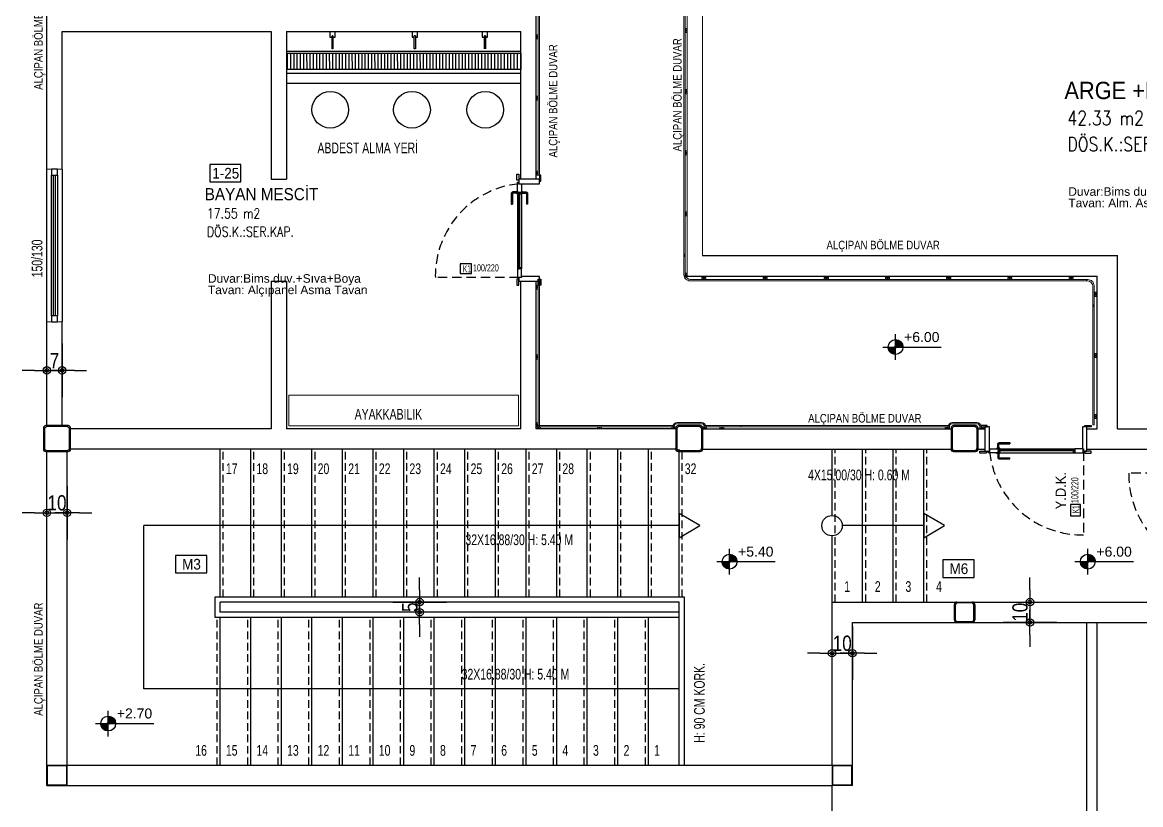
# Model space of a CAD drawing. Header units: centimetres. Extents: x 681015 to 688218, y 3995806 to 4004619.
# Drawn here: x 683290 to 684387, y 3997689 to 3998457 of the extents above; entities that cross this region are included whole.
import ezdxf
from ezdxf.enums import TextEntityAlignment as Align

# ---------------------------------------------------------------- set-up
doc = ezdxf.new("R2010")
doc.units = ezdxf.units.CM
doc.header["$LTSCALE"] = 100
doc.header["$MEASUREMENT"] = 0
doc.header["$PDMODE"] = 3
for name, pattern in [('DUZ', [500, 500]), ('HIDDEN', [0.375, 0.25, -0.125]), ('HIDDEN2', [0.1875, 0.125, -0.0625]), ('XKITLINE00', [0])]:
    doc.linetypes.add(name, pattern=pattern)
doc.layers.get('0').update_dxf_attribs({"linetype": 'DUZ'})
for name, color, linetype in [('A-TEFRİŞ 2', 35, 'Continuous'), ('BA', 6, 'Continuous'), ('CAM-PER', 8, 'Continuous'), ('CAM1234', 3, 'Continuous'), ('DIM-IC', 10, 'Continuous'), ('DUV', 4, 'Continuous'), ('IZ1', 8, 'HIDDEN2'), ('kapi', 2, 'Continuous'), ('KOT', 30, 'Continuous'), ('MER', 71, 'Continuous'), ('NOTASYON', 7, 'Continuous'), ('P_M', 43, 'ByLayer'), ('TEXT', 7, 'Continuous'), ('TEXT-DÖŞ-KAPLAMA', 30, 'Continuous'), ('TEXT-M2', 8, 'Continuous'), ('TEXT-ODA-NO', 3, 'Continuous'), ('YAZI', 7, 'Continuous'), ('YAZI - MALZEMELER', 30, 'Continuous'), ('YZ1', 7, 'Continuous')]:
    doc.layers.add(name, color=color, linetype=linetype)
for name, color, linetype, lineweight in [('DOGALGAZ', 130, 'Continuous', 0), ('no3_ahsap gorunus on ince', 34, 'Continuous', 13), ('no3_alçıpan kesit', 14, 'Continuous', 20), ('no3_kutuprofil kesit', 74, 'Continuous', 18), ('no3_mobilya aydınlatma', 50, 'Continuous', 13)]:
    doc.layers.add(name, color=color, linetype=linetype, lineweight=lineweight)
doc.styles.add('ARIAL', font='arial.ttf')
doc.styles.add('ARIEL25S', font='arial.ttf', dxfattribs={"width": 0.9, "height": 75})
doc.styles.add('BAS', font='arial.ttf', dxfattribs={"height": 100})
doc.styles.add('HELVI', font='arial.ttf', dxfattribs={"width": 0.9})
doc.styles.add('OL', font='arial.ttf', dxfattribs={"width": 0.8, "height": 15})
doc.styles.add('ROMANS', font='ROMANS.shx', dxfattribs={"width": 0.9})
doc.styles.add('SIMPLEX', font='turkce.shx', dxfattribs={"width": 0.65, "height": 10})
doc.styles.add('TR', font='arial.ttf')
doc.dimstyles.new('ahmet 50', dxfattribs={"dimtxt": 25, "dimasz": 12, "dimexe": 0.18, "dimexo": 0.06, "dimgap": 2, "dimtad": 1, "dimdec": 0, "dimlfac": 0.5, "dimrnd": 1, "dimzin": 9, "dimdsep": 46, "dimtxsty": 'OL', "dimblk": 'DIMDOT2', "dimcen": 0.09, "dimse1": 1, "dimse2": 1, "dimclrd": 256, "dimclre": 256, "dimadec": 0, "dimazin": 0, "dimtfac": 1, "dimtdec": 0, "dimtix": 1, "dimtmove": 2, "dimatfit": 3, "dimldrblk": 'DIMDOT2', "dimfxl": 1, "dimtolj": 1, "dimarcsym": 0})

# ---------------------------------------------------------------- blocks, each defined once
blk = doc.blocks.new('İSİM-DÖŞ')
at = {"style": 'HELVI', "width": 0.9}
for p in [(-2.06, -35.97), (-2.06, -65.17)]:
    blk.add_attdef('ODA', text='', height=21.78, dxfattribs=at).set_placement(p, align=Align.BOTTOM_LEFT)
at = {"layer": 'TEXT-DÖŞ-KAPLAMA', "style": 'ROMANS', "width": 0.8}
blk.add_attdef('DÖS', text='', height=16.34, dxfattribs=at).set_placement((0.55, -109.88), align=Align.BOTTOM_LEFT)
at = {"layer": 'TEXT-M2', "style": 'ROMANS', "width": 0.8}
blk.add_attdef('M2', text='', height=16.34, dxfattribs=at).set_placement((0.55, -87.06), align=Align.BOTTOM_LEFT)
blk = doc.blocks.new('DIMDOT2')
at = {"color": 0, "linetype": 'ByBlock'}
blk.add_line((0, -2.1875), (0, 2.1875), dxfattribs=at)
blk.add_line((-1, 0), (1, 0))
for radius in [0.3038, 0.1511]:
    blk.add_circle((0, 0), radius)
blk = doc.blocks.new('*D4812')
at = {"layer": 'DEFPOINTS', "color": 0, "transparency": 16777216}
for p in [(684329.8, 3997887.7), (684278.1, 3997867.7), (684329.8, 3997867.7)]:
    blk.add_point(p, dxfattribs=at)
at = {"layer": 'DIM-IC', "lineweight": -2, "transparency": 16777216}
for p, q in [((684278.1, 3997899.7), (684278.1, 3997911.7)), ((684278.1, 3997887.7), (684278.1, 3997867.7)), ((684278.1, 3997855.7), (684278.1, 3997843.7))]:
    blk.add_line(p, q, dxfattribs=at)
at = {"layer": 'DIM-IC', "lineweight": -2, "transparency": 16777216, "xscale": 12, "yscale": 12, "zscale": 12}
for p, rotation in [((684278.1, 3997887.7), 270), ((684278.1, 3997867.7), 90)]:
    blk.add_blockref('DIMDOT2', p, dxfattribs=dict(at, rotation=rotation))
at = {"layer": 'DIM-IC', "color": 0, "transparency": 16777216, "insert": (684268.4, 3997877.7), "char_height": 15, "attachment_point": 5, "rotation": 90, "style": 'OL'}
blk.add_mtext('\\A1;10', dxfattribs=at)
blk = doc.blocks.new('*D4813')
at = {"layer": 'DEFPOINTS', "color": 0, "transparency": 16777216}
for p in [(683329, 3998115.1), (683314, 3998092), (683329, 3998092)]:
    blk.add_point(p, dxfattribs=at)
at = {"layer": 'DIM-IC', "lineweight": -2, "transparency": 16777216}
for p, q in [((683302, 3998115.1), (683290, 3998115.1)), ((683314, 3998115.1), (683329, 3998115.1)), ((683341, 3998115.1), (683353, 3998115.1))]:
    blk.add_line(p, q, dxfattribs=at)
at = {"layer": 'DIM-IC', "lineweight": -2, "transparency": 16777216, "xscale": 12, "yscale": 12, "zscale": 12}
blk.add_blockref('DIMDOT2', (683314, 3998115.1), dxfattribs=at)
at = {"layer": 'DIM-IC', "lineweight": -2, "transparency": 16777216, "xscale": 12, "yscale": 12, "zscale": 12, "rotation": 180}
blk.add_blockref('DIMDOT2', (683329, 3998115.1), dxfattribs=at)
at = {"layer": 'DIM-IC', "color": 0, "transparency": 16777216, "insert": (683321.5, 3998124.6), "char_height": 15, "attachment_point": 5, "style": 'OL'}
blk.add_mtext('\\A1;7', dxfattribs=at)
blk = doc.blocks.new('K')
at = {"layer": 'KOT'}
for p, q in [((0, -9.49), (0, 9.49)), ((-9.49, 0), (33.83, 0)), ((-5.39, -1.03), (-5.39, 0)), ((-5.15, -1.91), (-5.15, 0)), ((-4.9, -2.47), (-4.9, 0)), ((-4.66, -2.91), (-4.66, 0)), ((-4.41, -3.27), (-4.41, 0)), ((-4.17, -3.57), (-4.17, 0)), ((-3.92, -3.84), (-3.92, 0)), ((-3.68, -4.08), (-3.68, 0)), ((-3.43, -4.28), (-3.43, 0)), ((-3.19, -4.47), (-3.19, 0)), ((-2.94, -4.63), (-2.94, 0)), ((-2.7, -4.78), (-2.7, 0)), ((-2.45, -4.91), (-2.45, 0)), ((-2.21, -5.03), (-2.21, 0)), ((-1.96, -5.13), (-1.96, 0)), ((-1.72, -5.21), (-1.72, 0)), ((-1.47, -5.29), (-1.47, 0)), ((-1.23, -5.35), (-1.23, 0)), ((-0.98, -5.4), (-0.98, 0)), ((-0.74, -5.44), (-0.74, 0)), ((0.25, 5.48), (0.25, 0.66)), ((0.49, 5.47), (0.49, 0.5)), ((0.74, 5.44), (0.74, 0)), ((0.98, 5.4), (0.98, 0)), ((1.23, 5.35), (1.23, 0)), ((1.47, 5.29), (1.47, 0)), ((1.72, 5.21), (1.72, 0)), ((1.96, 5.13), (1.96, 0)), ((2.21, 5.03), (2.21, 0)), ((2.45, 4.91), (2.45, 0)), ((2.7, 4.78), (2.7, 0)), ((2.94, 4.63), (2.94, 0)), ((3.19, 4.47), (3.19, 0)), ((3.43, 4.28), (3.43, 0)), ((3.68, 4.08), (3.68, 0)), ((3.92, 3.84), (3.92, 0)), ((4.17, 3.57), (4.17, 0)), ((4.41, 3.27), (4.41, 0)), ((4.66, 2.91), (4.66, 0)), ((4.9, 2.47), (4.9, 0)), ((5.15, 1.91), (5.15, 0)), ((5.39, 1.03), (5.39, 0)), ((-0.49, -5.47), (-0.49, -0.5)), ((-0.25, -5.48), (-0.25, -0.66))]:
    blk.add_line(p, q, dxfattribs=at)
for radius in [5.49, 0.7]:
    blk.add_circle((0, 0), radius, dxfattribs=at)
blk = doc.blocks.new('NOT-1')
at = {"layer": 'NOTASYON'}
blk.add_lwpolyline([(15.7, 13.8), (15.7, 0), (0, 0), (0, 13.8)], close=True, dxfattribs=at)
at = {"layer": 'NOTASYON', "style": 'SIMPLEX', "width": 0.55}
for tag, p in [('ISIM', (1.8, -1.4)), ('BOYUT', (17.7, -1.4))]:
    blk.add_attdef(tag, text='', height=10, dxfattribs=at).set_placement(p, align=Align.BOTTOM_LEFT)
blk = doc.blocks.new('*D4814')
at = {"layer": 'DEFPOINTS', "color": 0, "transparency": 16777216}
for p in [(683314, 3997975.3), (683334, 3997975.3), (683334, 3997975.3)]:
    blk.add_point(p, dxfattribs=at)
at = {"layer": 'DIM-IC', "lineweight": -2, "transparency": 16777216}
for p, q in [((683302, 3997975.3), (683290, 3997975.3)), ((683314, 3997975.3), (683334, 3997975.3)), ((683346, 3997975.3), (683358, 3997975.3))]:
    blk.add_line(p, q, dxfattribs=at)
at = {"layer": 'DIM-IC', "lineweight": -2, "transparency": 16777216, "xscale": 12, "yscale": 12, "zscale": 12}
blk.add_blockref('DIMDOT2', (683314, 3997975.3), dxfattribs=at)
at = {"layer": 'DIM-IC', "lineweight": -2, "transparency": 16777216, "xscale": 12, "yscale": 12, "zscale": 12, "rotation": 180}
blk.add_blockref('DIMDOT2', (683334, 3997975.3), dxfattribs=at)
at = {"layer": 'DIM-IC', "color": 0, "transparency": 16777216, "insert": (683324, 3997985), "char_height": 15, "attachment_point": 5, "style": 'OL'}
blk.add_mtext('\\A1;10', dxfattribs=at)
blk = doc.blocks.new('*D5605')
at = {"layer": 'DEFPOINTS', "color": 0, "transparency": 16777216}
for p in [(683684.9, 3997887.7), (683679.6, 3997877.7), (683697.3, 3997877.7)]:
    blk.add_point(p, dxfattribs=at)
at = {"layer": 'DIM-IC', "lineweight": -2, "transparency": 16777216}
for p, q in [((683679.6, 3997899.7), (683679.6, 3997911.7)), ((683679.6, 3997887.7), (683679.6, 3997877.7)), ((683679.6, 3997865.7), (683679.6, 3997853.7))]:
    blk.add_line(p, q, dxfattribs=at)
at = {"layer": 'DIM-IC', "lineweight": -2, "transparency": 16777216, "xscale": 12, "yscale": 12, "zscale": 12}
for p, rotation in [((683679.6, 3997887.7), 270), ((683679.6, 3997877.7), 90)]:
    blk.add_blockref('DIMDOT2', p, dxfattribs=dict(at, rotation=rotation))
at = {"layer": 'DIM-IC', "color": 0, "transparency": 16777216, "insert": (683670, 3997882.7), "char_height": 15, "attachment_point": 5, "rotation": 90, "style": 'OL'}
blk.add_mtext('\\A1;5', dxfattribs=at)
blk = doc.blocks.new('*D5610')
at = {"layer": 'DEFPOINTS', "color": 0, "transparency": 16777216}
for p in [(684104, 3997837.5), (684084, 3997826.8), (684104, 3997826.8)]:
    blk.add_point(p, dxfattribs=at)
at = {"layer": 'DIM-IC', "lineweight": -2, "transparency": 16777216}
for p, q in [((684072, 3997837.5), (684060, 3997837.5)), ((684084, 3997837.5), (684104, 3997837.5)), ((684116, 3997837.5), (684128, 3997837.5))]:
    blk.add_line(p, q, dxfattribs=at)
at = {"layer": 'DIM-IC', "lineweight": -2, "transparency": 16777216, "xscale": 12, "yscale": 12, "zscale": 12}
blk.add_blockref('DIMDOT2', (684084, 3997837.5), dxfattribs=at)
at = {"layer": 'DIM-IC', "lineweight": -2, "transparency": 16777216, "xscale": 12, "yscale": 12, "zscale": 12, "rotation": 180}
blk.add_blockref('DIMDOT2', (684104, 3997837.5), dxfattribs=at)
at = {"layer": 'DIM-IC', "color": 0, "transparency": 16777216, "insert": (684094, 3997847.2), "char_height": 15, "attachment_point": 5, "style": 'OL'}
blk.add_mtext('\\A1;10', dxfattribs=at)

msp = doc.modelspace()

# ---------------------------------------------------------------- hatches: boundary and pattern name
at = {"layer": 'A-TEFRİŞ 2'}
h = msp.add_hatch(dxfattribs=at)
h.set_pattern_fill('LINE', color=256, angle=269.934, style=0)
h.set_pattern_definition([(270.066, (683664.749, 3998118.6568), (-3.174998, -0.003657), [])])
h.paths.add_polyline_path([(683548.1, 3998410.2), (683548.1, 3998426.3), (683779, 3998426.3), (683779, 3998410.3)])

# ---------------------------------------------------------------- linework, layer by layer
for p, q in [((683591.5, 3998447.7), (683591.6, 3998442)), ((683591.5, 3998447.7), (683591.6, 3998442)), ((683591.6, 3998442), (683593.7, 3998442)), ((683591.6, 3998442), (683593.7, 3998442)), ((683594.6, 3998443.4), (683593.7, 3998443.4)), ((683594.6, 3998443.4), (683593.7, 3998443.4)), ((683593.7, 3998430.5), (683593.7, 3998443.4)), ((683594.6, 3998443.4), (683594.6, 3998430.5)), ((683594.6, 3998442), (683596.8, 3998442)), ((683594.6, 3998442), (683596.8, 3998442)), ((683596.8, 3998442), (683596.7, 3998447.7)), ((683596.8, 3998442), (683596.7, 3998447.7)), ((683672.3, 3998447.7), (683672.3, 3998442)), ((683672.3, 3998447.7), (683672.3, 3998442)), ((683672.3, 3998442), (683674.4, 3998442)), ((683672.3, 3998442), (683674.4, 3998442)), ((683675.4, 3998443.4), (683674.4, 3998443.4)), ((683675.4, 3998443.4), (683674.4, 3998443.4)), ((683674.4, 3998430.5), (683674.4, 3998443.4)), ((683675.4, 3998443.4), (683675.4, 3998430.5)), ((683675.4, 3998442), (683677.5, 3998442)), ((683675.4, 3998442), (683677.5, 3998442)), ((683677.5, 3998442), (683677.5, 3998447.7)), ((683677.5, 3998442), (683677.5, 3998447.7)), ((683741, 3998447.7), (683741, 3998442)), ((683741, 3998447.7), (683741, 3998442)), ((683741, 3998442), (683743.1, 3998442)), ((683741, 3998442), (683743.1, 3998442)), ((683744.1, 3998443.4), (683743.1, 3998443.4)), ((683744.1, 3998443.4), (683743.1, 3998443.4)), ((683743.1, 3998430.5), (683743.1, 3998443.4)), ((683744.1, 3998443.4), (683744.1, 3998430.5)), ((683744.1, 3998442), (683746.2, 3998442)), ((683744.1, 3998442), (683746.2, 3998442)), ((683746.2, 3998442), (683746.2, 3998447.7)), ((683746.2, 3998442), (683746.2, 3998447.7)), ((683594.6, 3998430.5), (683593.7, 3998430.5)), ((683675.4, 3998430.5), (683674.4, 3998430.5)), ((683549, 3998428.3, 0), (683779.1, 3998428.3))]:
    msp.add_line(p, q, dxfattribs=at)
at = {"layer": 'A-TEFRİŞ 2', "elevation": 0}
for points in [[(683549, 3998426.3), (683779, 3998426.3), (683779, 3998410.3), (683549, 3998410.3)], [(683549, 3998406.9), (683779, 3998406.9)], [(683549, 3998396.9), (683779, 3998396.9)]]:
    msp.add_lwpolyline(points, dxfattribs=at)
at = {"layer": 'A-TEFRİŞ 2'}
for centre in [(683592, 3998370.9, 0), (683672.1, 3998370.9, 0), (683744, 3998370.9, 0)]:
    msp.add_circle(centre, 18, dxfattribs=at)
at = {"layer": 'BA'}
for p, q in [((684204, 3997870.2), (684204, 3997885.2)), ((684204.8, 3997884.4), (684204.8, 3997871)), ((684206.5, 3997887.7), (684221.5, 3997887.7)), ((684220.7, 3997886.9), (684207.3, 3997886.9)), ((684223.2, 3997871), (684223.2, 3997884.4)), ((684224, 3997885.2), (684224, 3997870.2)), ((684206.5, 3997867.7), (684221.5, 3997867.7)), ((684207.3, 3997868.5), (684220.7, 3997868.5))]:
    msp.add_line(p, q, dxfattribs=at)
at = {"layer": 'BA', "linetype": 'XKITLINE00', "lineweight": 0}
for p, q in [((683314.8, 3997726.9), (683314, 3997727.7)), ((683314, 3997707.7), (683314, 3997727.7)), ((683314, 3997727.7), (683334, 3997727.7)), ((683333.2, 3997726.9), (683314.8, 3997726.9)), ((683314.8, 3997726.9), (683314.8, 3997708.5)), ((683333.2, 3997708.5), (683333.2, 3997726.9)), ((683334, 3997727.7), (683334, 3997707.7)), ((684084.8, 3997726.9, 0), (684084, 3997727.7, 0)), ((684084, 3997707.7, 0), (684084, 3997727.7, 0)), ((684084, 3997727.7, 0), (684104, 3997727.7, 0)), ((684103.2, 3997726.9, 0), (684084.8, 3997726.9, 0)), ((684084.8, 3997726.9, 0), (684084.8, 3997708.5, 0)), ((684103.2, 3997708.5, 0), (684103.2, 3997726.9, 0)), ((684104, 3997727.7, 0), (684104, 3997707.7, 0)), ((683314, 3997707.7), (683334, 3997707.7)), ((683314.8, 3997708.5), (683333.2, 3997708.5)), ((683334, 3997707.7), (683333.2, 3997708.5)), ((684084, 3997707.7, 0), (684104, 3997707.7, 0)), ((684084.8, 3997708.5, 0), (684103.2, 3997708.5, 0)), ((684104, 3997707.7, 0), (684103.2, 3997708.5, 0))]:
    msp.add_line(p, q, dxfattribs=at)
at = {"layer": 'BA'}
for points in [[(683313.5, 3998061.2), (683334.5, 3998061.2, -0.414214), (683337, 3998058.7), (683337, 3998037.7, -0.414214), (683334.5, 3998035.2), (683313.5, 3998035.2, -0.414214), (683311, 3998037.7), (683311, 3998058.7, -0.414214)], [(683314.5, 3998060.2), (683333.5, 3998060.2, -0.414214), (683336, 3998057.7), (683336, 3998038.7, -0.414214), (683333.5, 3998036.2), (683314.5, 3998036.2, -0.414214), (683312, 3998038.7), (683312, 3998057.7, -0.414214)], [(683933.5, 3998061.2), (683954.5, 3998061.2, -0.414214), (683957, 3998058.7), (683957, 3998037.7, -0.414214), (683954.5, 3998035.2), (683933.5, 3998035.2, -0.414214), (683931, 3998037.7), (683931, 3998058.7, -0.414214)], [(683934.5, 3998060.2), (683953.5, 3998060.2, -0.414214), (683956, 3998057.7), (683956, 3998038.7, -0.414214), (683953.5, 3998036.2), (683934.5, 3998036.2, -0.414214), (683932, 3998038.7), (683932, 3998057.7, -0.414214)], [(684203.5, 3998061.2), (684224.5, 3998061.2, -0.414214), (684227, 3998058.7), (684227, 3998037.7, -0.414214), (684224.5, 3998035.2), (684203.5, 3998035.2, -0.414214), (684201, 3998037.7), (684201, 3998058.7, -0.414214)], [(684204.5, 3998060.2), (684223.5, 3998060.2, -0.414214), (684226, 3998057.7), (684226, 3998038.7, -0.414214), (684223.5, 3998036.2), (684204.5, 3998036.2, -0.414214), (684202, 3998038.7), (684202, 3998057.7, -0.414214)]]:
    msp.add_lwpolyline(points, format="xyb", close=True, dxfattribs=at)
for centre, start, end in [((684206.5, 3997885.2), 90, 180), ((684207.3, 3997884.4), 90, 180), ((684220.7, 3997884.4), 0, 90), ((684221.5, 3997885.2), 0, 90), ((684207.3, 3997871), 180, 270), ((684220.7, 3997871), 270, 0), ((684206.5, 3997870.2), 180, 270), ((684221.5, 3997870.2), 270, 0)]:
    msp.add_arc(centre, 2.5, start, end, dxfattribs=at)
at = {"layer": 'CAM-PER'}
for p, q in [((683314, 3998162.7), (683314, 3998312.7)), ((683329, 3998312.7), (683329, 3998162.7))]:
    msp.add_line(p, q, dxfattribs=at)
for points in [[(683318.5, 3998168.7), (683318.5, 3998306.7)], [(683324.5, 3998306.7), (683324.5, 3998168.7)]]:
    msp.add_lwpolyline(points, dxfattribs=at)
at = {"layer": 'CAM1234'}
for points in [[(683318.5, 3998312.7), (683318.5, 3998306.7), (683324.5, 3998306.7), (683324.5, 3998312.7)], [(683318.5, 3998168.7), (683318.5, 3998162.7), (683324.5, 3998162.7), (683324.5, 3998168.7)]]:
    msp.add_lwpolyline(points, close=True, dxfattribs=at)
at = {"layer": 'CAM1234', "lineweight": 25}
for points in [[(683320.5, 3998168.7), (683320.5, 3998306.7)], [(683322.5, 3998168.7), (683322.5, 3998306.7)]]:
    msp.add_lwpolyline(points, dxfattribs=at)
at = {"layer": 'DOGALGAZ'}
for p, q in [((683957, 3998227.7), (683957, 3998774.7)), ((683942, 3998207.7), (683942, 3998764.2)), ((683314, 3998312.7), (683329, 3998312.7)), ((683314, 3998162.7), (683329, 3998162.7))]:
    msp.add_line(p, q, dxfattribs=at)
at = {"layer": 'DUV', "lineweight": -2}
for p, q in [((683794, 3998302.7), (683794, 3998632.7)), ((683314, 3998312.7), (683314, 3998567.7)), ((683329, 3998447.7), (683534, 3998447.7)), ((683329, 3998312.7), (683329, 3998447.7)), ((683534, 3998447.7), (683534, 3998302.7)), ((683549, 3998447.7), (683549, 3998302.7)), ((683549, 3998447.7), (683779, 3998447.7)), ((683779, 3998302.7), (683779, 3998447.7)), ((683534, 3998302.7), (683549, 3998302.7)), ((683795.2, 3998302.7), (683779, 3998302.7)), ((683957, 3998227.7), (684364, 3998227.7)), ((683957, 3998227.7), (684364, 3998227.7)), ((684364, 3998057.7), (684364, 3998227.7)), ((683534, 3998202.7), (683549, 3998202.7)), ((683534, 3998202.7), (683534, 3998057.7)), ((683549, 3998202.7), (683549, 3998057.7)), ((683779, 3998202.7), (683795.2, 3998202.7)), ((683779, 3998057.7), (683779, 3998202.7)), ((683794, 3998057.7), (683794, 3998202.7)), ((683942, 3998207.7), (684344, 3998207.7)), ((683942, 3998207.7), (684344, 3998207.7)), ((684344, 3998057.7), (684344, 3998207.7)), ((684344, 3998057.7), (684344, 3998207.7)), ((683314, 3998061.2), (683314, 3998162.7)), ((683329, 3998061.2), (683329, 3998162.7)), ((683534, 3998057.7), (683337, 3998057.7)), ((683779, 3998057.7), (683549, 3998057.7)), ((683931, 3998057.7), (683794, 3998057.7)), ((683957, 3998057.7), (684201, 3998057.7)), ((684227, 3998057.7), (684234, 3998057.7)), ((684234, 3998057.7), (684234, 3998037.7)), ((684334, 3998037.7), (684334, 3998057.7)), ((684334, 3998057.7), (684344, 3998057.7)), ((684334, 3998057.7), (684344, 3998057.7)), ((684364, 3998057.7), (684644, 3998057.7)), ((683314, 3997707.7), (683314, 3998035.2)), ((683334, 3997727.7), (683334, 3998035.2)), ((683931, 3998037.7), (683337, 3998037.7)), ((683957, 3998037.7), (684201, 3998037.7)), ((684227, 3998037.7), (684234, 3998037.7)), ((684334, 3998037.7), (684459, 3998037.7)), ((684084, 3997727.7, 0), (684084, 3997887.7, 0)), ((684084, 3997887.7), (684459, 3997887.7)), ((684104, 3997727.7, 0), (684104, 3997867.7, 0)), ((684104, 3997867.7), (684924, 3997867.7)), ((683334, 3997727.7, 0), (684084, 3997727.7, 0)), ((683314, 3997707.7, 0), (684084, 3997707.7, 0))]:
    msp.add_line(p, q, dxfattribs=at)
at = {"layer": 'IZ1', "linetype": 'HIDDEN', "ltscale": 0.3}
for p, q in [((683487, 3997892.7), (683487, 3998037.7)), ((683517, 3997892.7), (683517, 3998037.7)), ((683547, 3997892.7), (683547, 3998037.7)), ((683577, 3997892.7), (683577, 3998037.7)), ((683607, 3997892.7), (683607, 3998037.7)), ((683637, 3997892.7), (683637, 3998037.7)), ((683667, 3997892.7), (683667, 3998037.7)), ((683697, 3997892.7), (683697, 3998037.7)), ((683727, 3997892.7), (683727, 3998037.7)), ((683757, 3997892.7), (683757, 3998037.7)), ((683787, 3997892.7), (683787, 3998037.7)), ((683817, 3997892.7), (683817, 3998037.7)), ((683847, 3997892.7), (683847, 3998037.7)), ((683877, 3997892.7), (683877, 3998037.7)), ((683907, 3997892.7), (683907, 3998037.7)), ((683937, 3997892.7), (683937, 3998037.7)), ((684087, 3997887.7), (684087, 3998037.7)), ((684117, 3997887.7), (684117, 3998037.7)), ((684147, 3997887.7), (684147, 3998037.7)), ((684177, 3997887.7), (684177, 3998037.7)), ((683481, 3997727.7), (683481, 3997872.7)), ((683511, 3997727.7), (683511, 3997872.7)), ((683541, 3997727.7), (683541, 3997872.7)), ((683571, 3997727.7), (683571, 3997872.7)), ((683601, 3997727.7), (683601, 3997872.7)), ((683631, 3997727.7), (683631, 3997872.7)), ((683661, 3997727.7), (683661, 3997872.7)), ((683691, 3997727.7), (683691, 3997872.7)), ((683721, 3997727.7), (683721, 3997872.7)), ((683751, 3997727.7), (683751, 3997872.7)), ((683781, 3997727.7), (683781, 3997872.7)), ((683811, 3997727.7), (683811, 3997872.7)), ((683841, 3997727.7), (683841, 3997872.7)), ((683871, 3997727.7), (683871, 3997872.7)), ((683901, 3997727.7), (683901, 3997872.7))]:
    msp.add_line(p, q, dxfattribs=at)
at = {"layer": 'kapi'}
for points in [[(683777, 3998301.7), (683775, 3998301.7), (683775, 3998307.7), (683777, 3998307.7)], [(683779.5, 3998298), (683779.5, 3998289.7), (683775.5, 3998289.7), (683775.5, 3998299.7), (683777, 3998299.7), (683777, 3998298), (683779.5, 3998298)], [(683797.2, 3998302.7), (683777, 3998302.7), (683777, 3998298.2), (683797.2, 3998298.2)], [(683797.2, 3998300.7), (683798.4, 3998300.7), (683798.4, 3998306.7), (683797.2, 3998306.7)], [(683775.5, 3998288.2), (683775, 3998288.2), (683775, 3998291), (683775.5, 3998291)], [(683775.8, 3998289.7), (683777.3, 3998289.7), (683777.3, 3998288.2), (683776.3, 3998288.2), (683775.8, 3998288.7)], [(683779.3, 3998289.7), (683777.8, 3998289.7), (683777.8, 3998288.2), (683778.8, 3998288.2), (683779.3, 3998288.7)], [(683779.5, 3998288.2), (683780.1, 3998288.2), (683780.1, 3998291), (683779.5, 3998291)], [(683779.5, 3998214.7), (683775.5, 3998214.7), (683775.5, 3998206.5), (683779.5, 3998206.5)], [(683775.8, 3998214.7), (683777.3, 3998214.7), (683777.3, 3998216.2), (683776.3, 3998216.2), (683775.8, 3998215.7)], [(683779.3, 3998214.7), (683777.8, 3998214.7), (683777.8, 3998216.2), (683778.8, 3998216.2), (683779.3, 3998215.7)], [(683777, 3998204.7), (683775, 3998204.7), (683775, 3998198.7), (683777, 3998198.7)], [(683777, 3998206.2), (683777, 3998202.7), (683797.2, 3998202.7), (683797.2, 3998207.2), (683779.5, 3998207.2), (683779.5, 3998206.2)], [(683796, 3998204.7), (683797.2, 3998204.7), (683797.2, 3998198.7), (683796, 3998198.7)], [(683797.2, 3998204.7), (683798.4, 3998204.7), (683798.4, 3998198.7), (683797.2, 3998198.7)], [(684236, 3998059.7), (684236, 3998060.9), (684230, 3998060.9), (684230, 3998059.7)], [(684234, 3998059.7), (684234, 3998035.7), (684238.5, 3998035.7), (684238.5, 3998059.7)], [(684330.5, 3998035.7), (684334, 3998035.7), (684334, 3998059.7), (684329.5, 3998059.7), (684329.5, 3998038.2), (684330.5, 3998038.2)], [(684332, 3998059.7), (684332, 3998060.9), (684338, 3998060.9), (684338, 3998059.7)], [(684332, 3998059.7), (684332, 3998060.9), (684338, 3998060.9), (684338, 3998059.7)], [(684235, 3998035.7), (684235, 3998033.7), (684229, 3998033.7), (684229, 3998035.7)], [(684238.8, 3998038.2), (684247, 3998038.2), (684247, 3998034.2), (684237, 3998034.2), (684237, 3998035.7), (684238.8, 3998035.7), (684238.8, 3998038.2)], [(684248.6, 3998038.2), (684248.6, 3998038.8), (684245.7, 3998038.8), (684245.7, 3998038.2)], [(684247, 3998038), (684247, 3998036.5), (684248.5, 3998036.5), (684248.5, 3998037.5), (684248, 3998038)], [(684247, 3998034.5), (684247, 3998036), (684248.5, 3998036), (684248.5, 3998035), (684248, 3998034.5)], [(684322, 3998038), (684322, 3998036.5), (684320.5, 3998036.5), (684320.5, 3998037.5), (684321, 3998038)], [(684322, 3998034.5), (684322, 3998036), (684320.5, 3998036), (684320.5, 3998035), (684321, 3998034.5)], [(684322, 3998038.2), (684322, 3998034.2), (684330.3, 3998034.2), (684330.3, 3998038.2)], [(684332, 3998035.7), (684332, 3998033.7), (684338, 3998033.7), (684338, 3998035.7)], [(684248.6, 3998034.2), (684248.6, 3998033.6), (684245.7, 3998033.6), (684245.7, 3998034.2)]]:
    msp.add_lwpolyline(points, close=True, dxfattribs=at)
at = {"layer": 'kapi', "linetype": 'HIDDEN2', "ltscale": 0.75}
for points in [[(683777, 3998206.2), (683695, 3998206.2, -0.389764), (683777, 3998298.2)], [(684330.5, 3998035.7), (684330.5, 3997953.7, -0.389764), (684238.5, 3998035.7)], [(684457, 3998014.2), (684375, 3998014.2, 0.389764), (684457, 3997922.2)]]:
    msp.add_lwpolyline(points, format="xyb", dxfattribs=at)
at = {"layer": 'kapi'}
for points in [[(683775, 3998290.2), (683771, 3998290.2, 0.414214), (683769.5, 3998288.7), (683769.5, 3998278.2), (683770.7, 3998278.2)], [(683775, 3998289), (683771, 3998289, 0.414214), (683770.7, 3998288.7), (683770.7, 3998278.2)], [(683780.1, 3998290.2), (683784, 3998290.2, -0.414214), (683785.5, 3998288.7), (683785.5, 3998278.2), (683784.3, 3998278.2)], [(683780.1, 3998289), (683784, 3998289, -0.414214), (683784.3, 3998288.7), (683784.3, 3998278.2)], [(684246.5, 3998038.8), (684246.5, 3998042.7, -0.414214), (684248, 3998044.2), (684258.5, 3998044.2), (684258.5, 3998043)], [(684247.7, 3998038.8), (684247.7, 3998042.7, -0.414214), (684248, 3998043), (684258.5, 3998043)], [(684246.5, 3998033.6), (684246.5, 3998029.7, 0.414214), (684248, 3998028.2), (684258.5, 3998028.2), (684258.5, 3998029.4)], [(684247.7, 3998033.6), (684247.7, 3998029.7, 0.414214), (684248, 3998029.4), (684258.5, 3998029.4)]]:
    msp.add_lwpolyline(points, format="xyb", dxfattribs=at)
for points in [[(683775.5, 3998289.7), (683775.5, 3998214.7)], [(683777.3, 3998214.7), (683777.3, 3998289.7)], [(683777.8, 3998214.7), (683777.8, 3998289.7)], [(683779.5, 3998289.7), (683779.5, 3998214.7)], [(684247, 3998038.2), (684322, 3998038.2)], [(684322, 3998036.5), (684247, 3998036.5)], [(684322, 3998036), (684247, 3998036)], [(684247, 3998034.2), (684322, 3998034.2)]]:
    msp.add_lwpolyline(points, dxfattribs=at)
for centre in [(683776.5, 3998206), (684330.8, 3998035.2)]:
    msp.add_circle(centre, 0.484, dxfattribs=at)
at = {"layer": 'MER'}
for p, q in [((683484, 3997892.7), (683484, 3998037.7)), ((683514, 3997892.7), (683514, 3998037.7)), ((683544, 3997892.7), (683544, 3998037.7)), ((683574, 3997892.7), (683574, 3998037.7)), ((683604, 3997892.7), (683604, 3998037.7)), ((683634, 3997892.7), (683634, 3998037.7)), ((683664, 3997892.7), (683664, 3998037.7)), ((683694, 3997892.7), (683694, 3998037.7)), ((683724, 3997892.7), (683724, 3998037.7)), ((683754, 3997892.7), (683754, 3998037.7)), ((683784, 3997892.7), (683784, 3998037.7)), ((683814, 3997892.7), (683814, 3998037.7)), ((683844, 3997892.7), (683844, 3998037.7)), ((683874, 3997892.7), (683874, 3998037.7)), ((683904, 3997892.7), (683904, 3998037.7)), ((683934, 3997892.7), (683934, 3998037.7)), ((684084, 3997972.7), (684084, 3998037.7)), ((684114, 3997887.7), (684114, 3998037.7)), ((684144, 3997887.7), (684144, 3998037.7)), ((684174, 3997887.7), (684174, 3998037.7)), ((683934, 3997962.7), (683409, 3997962.7)), ((683409, 3997802.7), (683409, 3997962.7)), ((684174, 3997962.7), (684094, 3997962.7)), ((684084, 3997887.7), (684084, 3997952.7)), ((683479, 3997892.7), (683939, 3997892.7)), ((683479, 3997872.7), (683479, 3997892.7)), ((683939, 3997892.7), (683939, 3997727.7)), ((683934, 3997887.7), (683484, 3997887.7)), ((683484, 3997877.7), (683484, 3997887.7)), ((683934, 3997727.7), (683934, 3997887.7)), ((683934, 3997872.7), (683479, 3997872.7)), ((683934, 3997877.7), (683484, 3997877.7)), ((683484, 3997727.7), (683484, 3997872.7)), ((683514, 3997727.7), (683514, 3997872.7)), ((683544, 3997727.7), (683544, 3997872.7)), ((683574, 3997727.7), (683574, 3997872.7)), ((683604, 3997727.7), (683604, 3997872.7)), ((683634, 3997727.7), (683634, 3997872.7)), ((683664, 3997727.7), (683664, 3997872.7)), ((683694, 3997727.7), (683694, 3997872.7)), ((683724, 3997727.7), (683724, 3997872.7)), ((683754, 3997727.7), (683754, 3997872.7)), ((683784, 3997727.7), (683784, 3997872.7)), ((683814, 3997727.7), (683814, 3997872.7)), ((683844, 3997727.7), (683844, 3997872.7)), ((683874, 3997727.7), (683874, 3997872.7)), ((683904, 3997727.7), (683904, 3997872.7)), ((683934, 3997802.7), (683409, 3997802.7))]:
    msp.add_line(p, q, dxfattribs=at)
for points in [[(683954.4, 3997962.7), (683934, 3997974.5), (683934, 3997950.9)], [(684194.4, 3997962.7), (684174, 3997974.5), (684174, 3997950.9)]]:
    msp.add_lwpolyline(points, close=True, dxfattribs=at)
msp.add_circle((684084, 3997962.7), 10, dxfattribs=at)
at = {"layer": 'no3_ahsap gorunus on ince'}
msp.add_lwpolyline([(683776.5, 3998065.8), (683776.5, 3998090.8), (683551.3, 3998090.7), (683551.3, 3998060.7), (683776.5, 3998060.8)], close=True, dxfattribs=at)
at = {"layer": 'no3_alçıpan kesit'}
for p, q in [((683956, 3998063.9), (683932.1, 3998063.9)), ((683956, 3998062.7), (683932.1, 3998062.7)), ((684226, 3998063.9), (684202.1, 3998063.9)), ((684226, 3998062.7), (684202.1, 3998062.7))]:
    msp.add_line(p, q, dxfattribs=at)
for points in [[(683938.8, 3998209), (683938.8, 3998762.2)], [(683938.8, 3998762.2), (683940, 3998762.2), (683940, 3998210.2)], [(683797.2, 3998306.7), (683796, 3998306.7), (683796, 3998628.7), (683797.2, 3998628.7), (683797.2, 3998306.7)], [(683948.5, 3998204.2), (684333.6, 3998204.2)], [(684333.6, 3998204.2), (684333.6, 3998203), (683949.7, 3998203)], [(683797.2, 3998059.7), (683796, 3998059.7), (683796, 3998198.7), (683797.2, 3998198.7), (683797.2, 3998059.7)], [(684341, 3998061.8), (684339.8, 3998061.8), (684339.8, 3998185.8)], [(684341, 3998187), (684341, 3998061.8)], [(683794.5, 3998060.9), (683927.9, 3998060.9)], [(683927.9, 3998060.9), (683927.9, 3998059.7), (683795.7, 3998059.7)], [(683959.1, 3998060.9), (683994.7, 3998060.9)], [(683994.7, 3998060.9), (683994.7, 3998059.7), (683960.3, 3998059.7)], [(683990.3, 3998060.9), (684197.9, 3998060.9)], [(684197.9, 3998060.9), (684197.9, 3998059.7), (683991.5, 3998059.7)]]:
    msp.add_lwpolyline(points, dxfattribs=at)
for points in [[(683940, 3998229.6, 0.162278), (683938.8, 3998226), (683938.8, 3998209, 0.414214), (683944.8, 3998203), (683951, 3998203)], [(683940, 3998224.8), (683940, 3998210.2, 0.414214), (683946, 3998204.2), (683951, 3998204.2)], [(684339.8, 3998177.6, 0.162278), (684341, 3998181.2), (684341, 3998198.2, 0.414214), (684335, 3998204.2), (684328.8, 3998204.2)], [(684339.8, 3998182.4), (684339.8, 3998197, 0.414214), (684333.8, 3998203), (684328.8, 3998203)]]:
    msp.add_lwpolyline(points, format="xyb", dxfattribs=at)
for centre, radius, start, end in [((683932.1, 3998059.7), 4.2, 90, 180), ((683932.1, 3998059.7), 3, 90, 180), ((683956, 3998059.7), 4.2, 0, 90), ((683956, 3998059.7), 3, 0, 90), ((684202.1, 3998059.7), 4.2, 90, 180), ((684202.1, 3998059.7), 3, 90, 180), ((684226, 3998059.7), 4.2, 0, 90), ((684226, 3998059.7), 3, 0, 90)]:
    msp.add_arc(centre, radius, start, end, dxfattribs=at)
at = {"layer": 'no3_kutuprofil kesit'}
for points in [[(683796, 3998440.3), (683794, 3998440.3), (683794, 3998444.3), (683796, 3998444.3), (683796, 3998440.3), (683794, 3998444.3), (683796, 3998444.3), (683794, 3998440.3)], [(683940, 3998446.6), (683942, 3998446.6), (683942, 3998450.6), (683940, 3998450.6), (683940, 3998446.6), (683942, 3998450.6), (683940, 3998450.6), (683942, 3998446.6)], [(683940, 3998386.6), (683942, 3998386.6), (683942, 3998390.6), (683940, 3998390.6), (683940, 3998386.6), (683942, 3998390.6), (683940, 3998390.6), (683942, 3998386.6)], [(683796, 3998380.3), (683794, 3998380.3), (683794, 3998384.3), (683796, 3998384.3), (683796, 3998380.3), (683794, 3998384.3), (683796, 3998384.3), (683794, 3998380.3)], [(683940, 3998326.6), (683942, 3998326.6), (683942, 3998330.6), (683940, 3998330.6), (683940, 3998326.6), (683942, 3998330.6), (683940, 3998330.6), (683942, 3998326.6)], [(683796, 3998306.7), (683794, 3998306.7), (683794, 3998310.7), (683796, 3998310.7), (683796, 3998306.7), (683794, 3998310.7), (683796, 3998310.7), (683794, 3998306.7)], [(683940, 3998266.6), (683942, 3998266.6), (683942, 3998270.6), (683940, 3998270.6), (683940, 3998266.6), (683942, 3998270.6), (683940, 3998270.6), (683942, 3998266.6)], [(683940, 3998206.6), (683942, 3998206.6), (683942, 3998210.6), (683940, 3998210.6), (683940, 3998206.6), (683942, 3998210.6), (683940, 3998210.6), (683942, 3998206.6)], [(683956.4, 3998206.2), (683956.4, 3998204.2), (683960.4, 3998204.2), (683960.4, 3998206.2), (683956.4, 3998206.2), (683960.4, 3998204.2), (683960.4, 3998206.2), (683956.4, 3998204.2)], [(684016.4, 3998206.2), (684016.4, 3998204.2), (684020.4, 3998204.2), (684020.4, 3998206.2), (684016.4, 3998206.2), (684020.4, 3998204.2), (684020.4, 3998206.2), (684016.4, 3998204.2)], [(684076.4, 3998206.2), (684076.4, 3998204.2), (684080.4, 3998204.2), (684080.4, 3998206.2), (684076.4, 3998206.2), (684080.4, 3998204.2), (684080.4, 3998206.2), (684076.4, 3998204.2)], [(684136.4, 3998206.2), (684136.4, 3998204.2), (684140.4, 3998204.2), (684140.4, 3998206.2), (684136.4, 3998206.2), (684140.4, 3998204.2), (684140.4, 3998206.2), (684136.4, 3998204.2)], [(684196.4, 3998206.2), (684196.4, 3998204.2), (684200.4, 3998204.2), (684200.4, 3998206.2), (684196.4, 3998206.2), (684200.4, 3998204.2), (684200.4, 3998206.2), (684196.4, 3998204.2)], [(684256.4, 3998206.2), (684256.4, 3998204.2), (684260.4, 3998204.2), (684260.4, 3998206.2), (684256.4, 3998206.2), (684260.4, 3998204.2), (684260.4, 3998206.2), (684256.4, 3998204.2)], [(684316.4, 3998206.2), (684316.4, 3998204.2), (684320.4, 3998204.2), (684320.4, 3998206.2), (684316.4, 3998206.2), (684320.4, 3998204.2), (684320.4, 3998206.2), (684316.4, 3998204.2)], [(683796, 3998194.7), (683794, 3998194.7), (683794, 3998198.7), (683796, 3998198.7), (683796, 3998194.7), (683794, 3998198.7), (683796, 3998198.7), (683794, 3998194.7)], [(684343, 3998191.7), (684341, 3998191.7), (684341, 3998187.7), (684343, 3998187.7), (684343, 3998191.7), (684341, 3998187.7), (684343, 3998187.7), (684341, 3998191.7)], [(683796, 3998126.2), (683794, 3998126.2), (683794, 3998130.2), (683796, 3998130.2), (683796, 3998126.2), (683794, 3998130.2), (683796, 3998130.2), (683794, 3998126.2)], [(684343, 3998131.7), (684341, 3998131.7), (684341, 3998127.7), (684343, 3998127.7), (684343, 3998131.7), (684341, 3998127.7), (684343, 3998127.7), (684341, 3998131.7)], [(684343, 3998071.7), (684341, 3998071.7), (684341, 3998067.7), (684343, 3998067.7), (684343, 3998071.7), (684341, 3998067.7), (684343, 3998067.7), (684341, 3998071.7)], [(683796, 3998059.7), (683794, 3998059.7), (683794, 3998063.7), (683796, 3998063.7), (683796, 3998059.7), (683794, 3998063.7), (683796, 3998063.7), (683794, 3998059.7)], [(683794, 3998057.7), (683794, 3998059.7), (683798, 3998059.7), (683798, 3998057.7), (683794, 3998057.7), (683798, 3998059.7), (683798, 3998057.7), (683794, 3998059.7)], [(683854, 3998057.7), (683854, 3998059.7), (683858, 3998059.7), (683858, 3998057.7), (683854, 3998057.7), (683858, 3998059.7), (683858, 3998057.7), (683854, 3998059.7)], [(683927, 3998059.7), (683927, 3998057.7), (683931, 3998057.7), (683931, 3998059.7), (683927, 3998059.7), (683931, 3998057.7), (683931, 3998059.7), (683927, 3998057.7)], [(683961, 3998059.7), (683961, 3998057.7), (683957, 3998057.7), (683957, 3998059.7), (683961, 3998059.7), (683957, 3998057.7), (683957, 3998059.7), (683961, 3998057.7)], [(683974, 3998057.7), (683974, 3998059.7), (683978, 3998059.7), (683978, 3998057.7), (683974, 3998057.7), (683978, 3998059.7), (683978, 3998057.7), (683974, 3998059.7)], [(684195.1, 3998059.7), (684195.1, 3998057.7), (684199.1, 3998057.7), (684199.1, 3998059.7), (684195.1, 3998059.7), (684199.1, 3998057.7), (684199.1, 3998059.7), (684195.1, 3998057.7)], [(684233, 3998059.7), (684233, 3998057.7), (684229, 3998057.7), (684229, 3998059.7), (684233, 3998059.7), (684229, 3998057.7), (684229, 3998059.7), (684233, 3998057.7)]]:
    msp.add_lwpolyline(points, dxfattribs=at)
at = {"layer": 'no3_mobilya aydınlatma', "color": 7}
for p, q in [((683929.1, 3998059.7), (683929.1, 3998059.7)), ((683959, 3998059.7), (683959, 3998059.7)), ((684199.1, 3998059.7), (684199.1, 3998059.7)), ((684229, 3998059.7), (684229, 3998059.7))]:
    msp.add_line(p, q, dxfattribs=at)
at = {"layer": 'P_M'}
for p, q in [((684334, 3997557.7), (684334, 3997867.7)), ((684344, 3997557.7), (684344, 3997867.7)), ((684084, 3997527.7), (684084, 3997707.7))]:
    msp.add_line(p, q, dxfattribs=at)
at = {"layer": 'TEXT-ODA-NO'}
for points in [[(683473.8, 3998300), (683504.4, 3998300), (683504.4, 3998317.1), (683473.8, 3998317.1)], [(684192.6, 3997911.9), (684223.3, 3997911.9), (684223.3, 3997929), (684192.6, 3997929)]]:
    msp.add_lwpolyline(points, close=True, dxfattribs=at)
at = {"layer": 'TEXT-ODA-NO', "elevation": 0}
msp.add_lwpolyline([(683440.2, 3997916.4), (683470.8, 3997916.4), (683470.8, 3997933.5), (683440.2, 3997933.5)], close=True, dxfattribs=at)

# ---------------------------------------------------------------- block references
at = {"layer": 'KOT', "xscale": 1.3230000003241, "yscale": 1.3230000003241, "zscale": 1.3230000003241}
for p in [(684146.3, 3998138), (683983.5, 3997927.4), (684334.8, 3997927.4), (683374.2, 3997768.5, 0)]:
    msp.add_blockref('K', p, dxfattribs=at)
at = {"layer": 'NOTASYON'}
ref = msp.add_blockref('NOT-1', (683719.4, 3998219.8), dxfattribs=dict(at, xscale=-0.7000000001862645, yscale=0.7000000001862645, zscale=0.7, rotation=180))
ref.add_attrib('BOYUT', '100/220', dxfattribs={"height": 7, "style": 'SIMPLEX', "width": 0.6}).set_placement((683731.9, 3998210.1), align=Align.BOTTOM_LEFT)
ref.add_attrib('ISIM', 'K1', dxfattribs={"height": 7, "style": 'SIMPLEX', "width": 0.55}).set_placement((683722, 3998209.1), align=Align.BOTTOM_LEFT)
ref = msp.add_blockref('NOT-1', (684318, 3997972.4), dxfattribs=dict(at, xscale=-0.6999999999534339, yscale=0.7000000001862645, zscale=0.7, rotation=270))
ref.add_attrib('BOYUT', '100/220', dxfattribs={"height": 7, "rotation": 90, "style": 'SIMPLEX', "width": 0.6}).set_placement((684327.7, 3997984.8), align=Align.BOTTOM_LEFT)
ref.add_attrib('ISIM', 'K1', dxfattribs={"height": 7, "rotation": 90, "style": 'SIMPLEX', "width": 0.55}).set_placement((684328.7, 3997974.9), align=Align.BOTTOM_LEFT)
at = {"layer": 'TEXT'}
ref = msp.add_blockref('İSİM-DÖŞ', (684314.2, 3998421.4), dxfattribs=dict(at, xscale=1.125, yscale=1.125, zscale=1.125))
ref.add_attrib('DÖS', 'DÖS.K.:SER.KAP. ', dxfattribs={"layer": 'TEXT-DÖŞ-KAPLAMA', "height": 14, "style": 'ROMANS', "width": 0.8}).set_placement((684314.9, 3998325.9), align=Align.BOTTOM_LEFT)
ref.add_attrib('M2', '42.33 m2', dxfattribs={"layer": 'TEXT-M2', "height": 14, "style": 'ROMANS', "width": 0.8}).set_placement((684314.9, 3998351.5), align=Align.BOTTOM_LEFT)
ref.add_attrib('ODA', 'ARGE +LABORATUVAR', dxfattribs={"layer": '0', "height": 17, "style": 'HELVI', "width": 0.9}).set_placement((684311.9, 3998376.2), align=Align.BOTTOM_LEFT)
ref = msp.add_blockref('İSİM-DÖŞ', (683470.6, 3998310.2), dxfattribs=dict(at, xscale=0.7875000000931323, yscale=0.7875000000931323, zscale=0.7875000000931323))
ref.add_attrib('DÖS', 'DÖS.K.:SER.KAP. ', dxfattribs={"layer": 'TEXT-DÖŞ-KAPLAMA', "height": 9.8, "style": 'ROMANS', "width": 0.8}).set_placement((683471, 3998243.3), align=Align.BOTTOM_LEFT)
ref.add_attrib('M2', '17.55 m2', dxfattribs={"layer": 'TEXT-M2', "height": 9.8, "style": 'ROMANS', "width": 0.8}).set_placement((683471, 3998261.3), align=Align.BOTTOM_LEFT)
ref.add_attrib('ODA', 'BAYAN MESCİT', dxfattribs={"layer": '0', "height": 11.9, "style": 'HELVI', "width": 0.9}).set_placement((683468.9, 3998278.5), align=Align.BOTTOM_LEFT)

# ---------------------------------------------------------------- texts
at = {"layer": 'KOT', "style": 'TR'}
for s, p in [('+6.00', (684154.7, 3998142.9)), ('+6.00', (684154.7, 3998142.9)), ('+5.40', (683991.9, 3997932.3)), ('+6.00', (684343.3, 3997932.3)), ('+2.70', (683382.7, 3997773.5, 0))]:
    msp.add_text(s, height=9.8, rotation=360, dxfattribs=at).set_placement(p)
at = {"layer": 'TEXT', "style": 'ARIEL25S', "width": 0.9}
msp.add_text('Y.D.K.', height=10.08, rotation=90, dxfattribs=at).set_placement((684313.3, 3997978.7))
at = {"layer": 'TEXT-ODA-NO', "style": 'ARIEL25S', "width": 0.9}
for s, p in [('1-25', (683489.5, 3998303.3)), ('M3', (683455.9, 3997919.6, 0)), ('M6', (684208.4, 3997915.2))]:
    msp.add_text(s, height=10.5, dxfattribs=at).set_placement(p, align=Align.CENTER)
at = {"layer": 'YAZI', "style": 'BAS', "width": 0.8}
for p in [(683310, 3998390.4), (683814.7, 3998324), (683936.5, 3998329.9), (683310, 3997776.1)]:
    msp.add_text('ALÇIPAN BÖLME DUVAR ', height=8.4, rotation=90, dxfattribs=at).set_placement(p)
for p in [(684078.6, 3998233.9), (684060.6, 3998063.9)]:
    msp.add_text('ALÇIPAN BÖLME DUVAR ', height=8.4, dxfattribs=at).set_placement(p)
at = {"layer": 'YAZI - MALZEMELER', "lineweight": -2, "char_height": 8.4, "width": 167.815, "attachment_point": 1, "line_spacing_factor": 0.8, "style": 'ARIAL'}
for s, insert in [('\\P\\P\\P\\PDuvar:Bims duv.+Ser.Kap.\\PTavan: Alm. Asma Tav.', (684315.7, 3998339.6)), ('\\P\\P\\P\\PDuvar:Bims duv.+Sıva+Boya\\PTavan: Alçıpanel Asma Tavan', (683472, 3998254.3))]:
    msp.add_mtext(s, dxfattribs=dict(at, insert=insert))
at = {"layer": 'YZ1', "style": 'OL', "width": 0.7}
for s, p in [('ABDEST ALMA YERİ', (683579.4, 3998328.1)), ('AYAKKABILIK', (683615.9, 3998066.8)), ('17', (683489.6, 3998013.3)), ('18', (683519.6, 3998013.3)), ('19', (683549.6, 3998013.3)), ('20', (683579.6, 3998013.3)), ('21', (683609.6, 3998013.3)), ('22', (683639.6, 3998013.3)), ('23', (683669.6, 3998013.3)), ('24', (683699.6, 3998013.3)), ('25', (683729.6, 3998013.3)), ('26', (683759.6, 3998013.3)), ('27', (683789.6, 3998013.3)), ('28', (683819.6, 3998013.3)), ('32', (683939.6, 3998013.3)), ('4X15.00/30 H: 0.60 M', (684060.5, 3998007.2)), ('32X16.88/30 H: 5.40 M', (683724.5, 3997943.6)), ('1', (684096, 3997897.7)), ('2', (684126, 3997897.7)), ('3', (684156, 3997897.7)), ('4', (684186, 3997897.7)), ('32X16.88/30 H: 5.40 M', (683720.8, 3997811.7)), ('16', (683459.6, 3997736.9)), ('15', (683489.6, 3997736.9)), ('14', (683519.6, 3997736.9)), ('13', (683549.6, 3997736.9)), ('12', (683579.6, 3997736.9)), ('11', (683609.6, 3997736.9)), ('10', (683639.6, 3997736.9)), ('9', (683669.6, 3997736.9)), ('8', (683699.6, 3997736.9)), ('7', (683729.6, 3997736.9)), ('6', (683759.6, 3997736.9)), ('5', (683789.6, 3997736.9)), ('4', (683819.6, 3997736.9)), ('3', (683849.6, 3997736.9)), ('2', (683879.6, 3997736.9)), ('1', (683909.6, 3997736.9))]:
    msp.add_text(s, height=10.5, dxfattribs=at).set_placement(p)
for s, p in [('150/130', (683309.7, 3998206.4)), ('H: 90 CM KORK.', (683959.2, 3997749.7))]:
    msp.add_text(s, height=10.5, rotation=90, dxfattribs=at).set_placement(p)

# ---------------------------------------------------------------- dimensions: what is measured, and where the dimension line sits
at = {"layer": 'DIM-IC'}
for base, p1, p2, picture, middle in [((683329.038267, 3998115.1034531), (683314.038267, 3998091.9743506), (683329.038267, 3998091.9743506), '*D4813', (683321.538267, 3998124.6034531)), ((683334, 3997975.3), (683314, 3997975.3), (683334, 3997975.3), '*D4814', (683324, 3997985)), ((684104, 3997837.5, 0), (684084, 3997826.8, 0), (684104, 3997826.8, 0), '*D5610', (684094, 3997847.2, 0))]:
    dim = msp.add_linear_dim(base=base, p1=p1, p2=p2, dimstyle='ahmet 50', dxfattribs=at)
    dim.commit()
    dim.dimension.update_dxf_attribs({"geometry": picture, "text_midpoint": middle})
for base, p1, p2, picture, middle in [((683679.6, 3997877.7), (683684.9, 3997887.7), (683697.3, 3997877.7), '*D5605', (683670, 3997882.7)), ((684278.1, 3997867.7), (684329.8, 3997887.7), (684329.8, 3997867.7), '*D4812', (684268.4, 3997877.7))]:
    dim = msp.add_linear_dim(base=base, p1=p1, p2=p2, angle=90, dimstyle='ahmet 50', dxfattribs=at)
    dim.commit()
    dim.dimension.update_dxf_attribs({"geometry": picture, "text_midpoint": middle})

doc.saveas('drawing.dxf')
